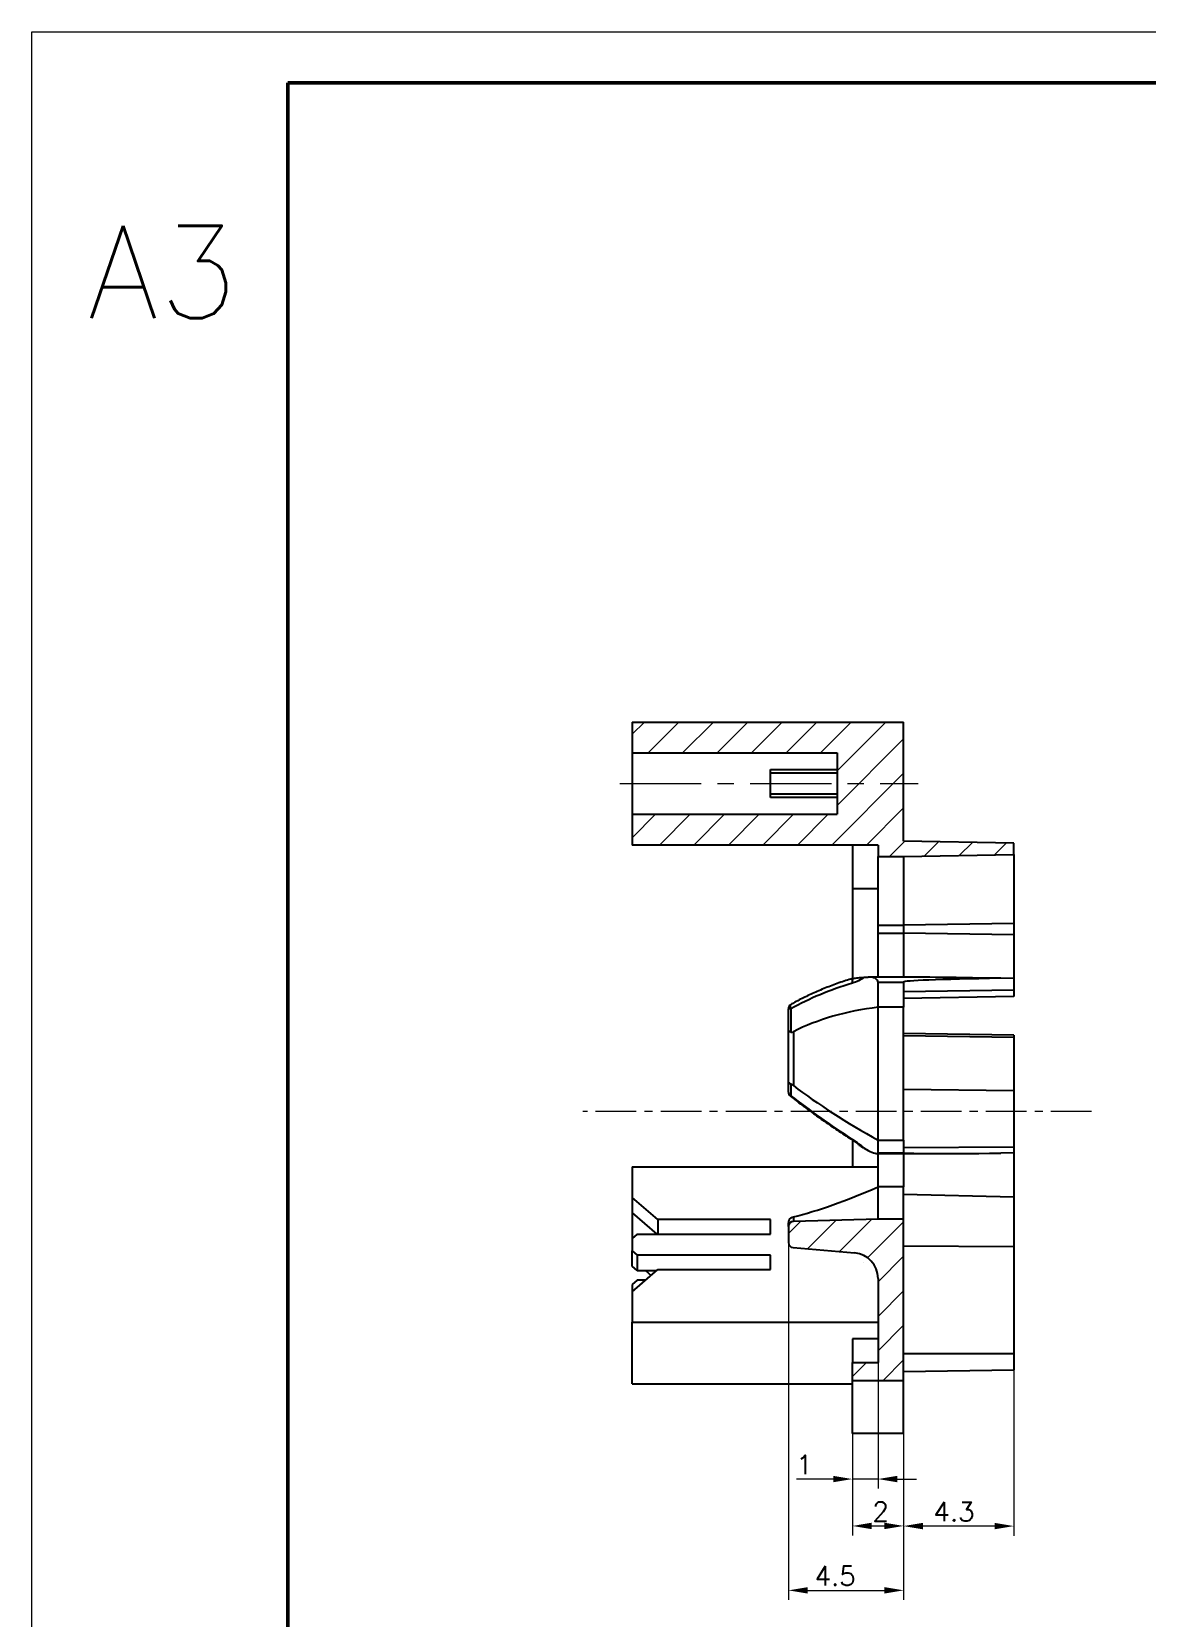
# Model space of a CAD drawing. Header units: millimetres. Extents: x 2517 to 6633, y 792 to 3241.
# Drawn here: x 3634.3 to 3677.8, y 1194 to 1255.9 of the extents above; entities that cross this region are included whole.
import ezdxf

# ---------------------------------------------------------------- set-up
doc = ezdxf.new("R2010")
doc.units = ezdxf.units.MM
doc.linetypes.add('CENTER', pattern=[50.8, 31.75, -6.35, 6.35, -6.35])
for name, color, linetype, lineweight in [('中心线', 1, 'CENTER', 9), ('填充', 3, 'Continuous', 9), ('实线', 7, 'Continuous', 25), ('尺寸标注', 2, 'Continuous', 9), ('引导线', 6, 'Continuous', 9), ('粗实线', 9, 'Continuous', 50)]:
    doc.layers.add(name, color=color, linetype=linetype, lineweight=lineweight)
doc.styles.add('st', font='txt.shx')
doc.dimstyles.new('st0.3', dxfattribs={"dimscale": 0.3, "dimtxt": 2.5, "dimasz": 2.5, "dimexe": 1.25, "dimexo": 0, "dimtad": 1, "dimtoh": 1, "dimdec": 3, "dimdsep": 46, "dimtxsty": 'st', "dimcen": 0, "dimclrd": 256, "dimclre": 256, "dimclrt": 256, "dimadec": 4, "dimazin": 2, "dimtfac": 1, "dimtdec": 3, "dimtmove": 0, "dimatfit": 1, "dimfxl": 0, "dimlwd": -1, "dimlwe": -1, "dimarcsym": 0})
pattern_1 = [(45, (0, -51.6921), (-0.6735192, 0.6735192), [])]

# ---------------------------------------------------------------- blocks, each defined once
blk = doc.blocks.new('*D219')
at = {"layer": 'Defpoints', "color": 0, "ltscale": 0.1, "transparency": 16777216}
for p in [(3666.313, 1201.193), (3668.313, 1201.193), (3668.313, 1197.589)]:
    blk.add_point(p, dxfattribs=at)
at = {"layer": '尺寸标注', "ltscale": 0.1, "transparency": 16777216}
for p, q in [((3666.313, 1201.193), (3666.313, 1197.214)), ((3668.313, 1201.193), (3668.313, 1197.214)), ((3667.063, 1197.589), (3667.563, 1197.589))]:
    blk.add_line(p, q, dxfattribs=at)
for points in [[(3667.063, 1197.714), (3667.063, 1197.464), (3666.313, 1197.589)], [(3667.563, 1197.714), (3667.563, 1197.464), (3668.313, 1197.589)]]:
    blk.add_solid(points, dxfattribs=at)
at = {"layer": '尺寸标注', "ltscale": 0.1, "transparency": 16777216, "insert": (3667.415, 1198.152), "char_height": 0.75, "attachment_point": 5, "style": 'st'}
blk.add_mtext('2', dxfattribs=at)
blk = doc.blocks.new('*D220')
at = {"layer": 'Defpoints', "color": 0, "ltscale": 0.1, "transparency": 16777216}
for p in [(3666.313, 1203.973), (3667.313, 1203.973), (3666.313, 1199.42)]:
    blk.add_point(p, dxfattribs=at)
at = {"layer": '尺寸标注', "ltscale": 0.1, "transparency": 16777216}
for p, q in [((3666.313, 1203.973), (3666.313, 1199.045)), ((3667.313, 1203.973), (3667.313, 1199.045)), ((3665.563, 1199.42), (3664.127, 1199.42)), ((3667.313, 1199.42), (3666.313, 1199.42)), ((3668.063, 1199.42), (3668.813, 1199.42))]:
    blk.add_line(p, q, dxfattribs=at)
for points in [[(3665.563, 1199.545), (3665.563, 1199.295), (3666.313, 1199.42)], [(3668.063, 1199.545), (3668.063, 1199.295), (3667.313, 1199.42)]]:
    blk.add_solid(points, dxfattribs=at)
at = {"layer": '尺寸标注', "ltscale": 0.1, "transparency": 16777216, "insert": (3664.44, 1199.983), "char_height": 0.75, "attachment_point": 5, "style": 'st'}
blk.add_mtext('1', dxfattribs=at)
blk = doc.blocks.new('*D240')
at = {"layer": 'Defpoints', "color": 0, "ltscale": 0.1, "transparency": 16777216}
for p in [(3672.613, 1203.69), (3668.313, 1201.193), (3668.313, 1197.584)]:
    blk.add_point(p, dxfattribs=at)
at = {"layer": '尺寸标注', "ltscale": 0.1, "transparency": 16777216}
for p, q in [((3672.613, 1203.69), (3672.613, 1197.209)), ((3668.313, 1201.193), (3668.313, 1197.209)), ((3671.863, 1197.584), (3669.063, 1197.584))]:
    blk.add_line(p, q, dxfattribs=at)
for points in [[(3669.063, 1197.709), (3669.063, 1197.459), (3668.313, 1197.584)], [(3671.863, 1197.709), (3671.863, 1197.459), (3672.613, 1197.584)]]:
    blk.add_solid(points, dxfattribs=at)
at = {"layer": '尺寸标注', "ltscale": 0.1, "transparency": 16777216, "insert": (3670.281, 1198.146), "char_height": 0.75, "attachment_point": 5, "style": 'st'}
blk.add_mtext('4.3', dxfattribs=at)
blk = doc.blocks.new('*D241')
at = {"layer": 'Defpoints', "color": 0, "ltscale": 0.1, "transparency": 16777216}
for p in [(3663.813, 1208.657), (3668.313, 1201.193), (3668.313, 1195.075)]:
    blk.add_point(p, dxfattribs=at)
at = {"layer": '尺寸标注', "ltscale": 0.1, "transparency": 16777216}
for p, q in [((3663.813, 1208.657), (3663.813, 1194.7)), ((3668.313, 1201.193), (3668.313, 1194.7)), ((3664.563, 1195.075), (3667.563, 1195.075))]:
    blk.add_line(p, q, dxfattribs=at)
for points in [[(3664.563, 1195.2), (3664.563, 1194.95), (3663.813, 1195.075)], [(3667.563, 1195.2), (3667.563, 1194.95), (3668.313, 1195.075)]]:
    blk.add_solid(points, dxfattribs=at)
at = {"layer": '尺寸标注', "ltscale": 0.1, "transparency": 16777216, "insert": (3665.639, 1195.638), "char_height": 0.75, "attachment_point": 5, "style": 'st'}
blk.add_mtext('4.5', dxfattribs=at)

msp = doc.modelspace()

# ---------------------------------------------------------------- hatches: boundary and pattern name
at = {"layer": '填充'}
h = msp.add_hatch(dxfattribs=at)
h.set_pattern_fill('ANSI31', color=256, scale=0.3, style=0)
h.set_pattern_definition(pattern_1)
h.paths.add_polyline_path([(3667.313, 1223.723), (3668.313, 1223.723), (3672.613, 1223.7981), (3672.613, 1224.2479), (3668.313, 1224.323), (3668.313, 1228.973), (3657.713, 1228.973), (3657.713, 1227.773), (3665.713, 1227.773), (3665.713, 1225.373), (3657.713, 1225.373), (3657.713, 1224.173), (3667.313, 1224.173)], flags=0)
h = msp.add_hatch(dxfattribs=at)
h.set_pattern_fill('ANSI31', color=256, scale=0.3, style=0)
h.set_pattern_definition(pattern_1)
edge = h.paths.add_edge_path(flags=0)
edge.add_line((3666.313, 1203.273), (3668.313, 1203.273))
edge.add_line((3668.313, 1203.273), (3668.313, 1209.573))
edge.add_line((3668.313, 1209.573), (3667.313, 1209.573))
edge.add_line((3667.313, 1209.573), (3664.0072, 1209.4785))
edge.add_arc((3664.013, 1209.2786), 0.2, 91.636577, 180)
edge.add_line((3663.813, 1209.2786), (3663.813, 1208.6566))
edge.add_arc((3664.013, 1208.6566), 0.2, 180, 265.100908)
edge.add_line((3663.9959, 1208.4573), (3666.3984, 1208.2514))
edge.add_arc((3666.313, 1207.255), 1, 0, 85.100908, ccw=False)
edge.add_line((3667.313, 1207.255), (3667.313, 1203.973))
edge.add_line((3667.313, 1203.973), (3666.313, 1203.973))
edge.add_line((3666.313, 1203.973), (3666.313, 1203.273))

# ---------------------------------------------------------------- linework, layer by layer
at = {"color": 7, "linetype": 'Continuous', "lineweight": 25}
for p, q in [((3657.713, 1228.973), (3657.713, 1227.773)), ((3657.713, 1228.973), (3668.313, 1228.973)), ((3668.313, 1224.323), (3668.313, 1228.973)), ((3657.713, 1227.773), (3665.713, 1227.773)), ((3657.713, 1227.773), (3657.713, 1225.373)), ((3665.713, 1227.773), (3665.713, 1225.373)), ((3663.113, 1227.123), (3665.713, 1227.123)), ((3663.113, 1226.973), (3663.113, 1227.123)), ((3665.713, 1226.973), (3663.113, 1226.973)), ((3663.113, 1226.173), (3663.113, 1226.973)), ((3663.113, 1226.173), (3665.713, 1226.173)), ((3663.113, 1226.023), (3663.113, 1226.173)), ((3665.713, 1226.023), (3663.113, 1226.023)), ((3657.713, 1225.373), (3657.713, 1224.173)), ((3657.713, 1225.373), (3665.713, 1225.373)), ((3667.313, 1224.173), (3657.713, 1224.173)), ((3666.313, 1224.173), (3666.313, 1222.4766)), ((3667.313, 1224.173), (3667.313, 1223.723)), ((3672.613, 1224.2479), (3668.313, 1224.323)), ((3672.613, 1223.7981), (3672.613, 1224.2479)), ((3667.313, 1223.723), (3668.313, 1223.723)), ((3667.313, 1221.0495), (3667.313, 1223.723)), ((3668.313, 1223.723), (3672.613, 1223.7981)), ((3668.313, 1223.723), (3668.313, 1221.0495)), ((3672.613, 1223.7981), (3672.613, 1221.1044)), ((3666.313, 1222.4766), (3667.313, 1222.4766)), ((3666.313, 1222.4766), (3666.313, 1218.9587)), ((3667.313, 1221.0495), (3668.313, 1221.0495)), ((3667.313, 1220.73), (3667.313, 1221.0495)), ((3672.613, 1221.1044), (3668.313, 1221.0495)), ((3668.313, 1221.0495), (3668.313, 1220.73)), ((3672.613, 1221.1044), (3672.613, 1220.665)), ((3667.313, 1220.73), (3668.313, 1220.73)), ((3667.313, 1219.0454), (3667.313, 1220.73)), ((3672.613, 1220.665), (3668.313, 1220.73)), ((3668.313, 1220.73), (3668.313, 1219.0208)), ((3672.613, 1220.665), (3672.613, 1218.9596)), ((3666.7743, 1219.0102), (3666.9303, 1219.0197)), ((3668.3757, 1219.0208), (3666.9665, 1219.0208)), ((3667.3107, 1219.0208), (3667.313, 1219.0454)), ((3667.313, 1218.8208), (3668.313, 1218.8208)), ((3667.313, 1217.8396), (3667.313, 1218.8208)), ((3668.313, 1218.8208), (3668.313, 1218.4396)), ((3672.613, 1218.5072), (3668.313, 1218.4396)), ((3668.313, 1218.4396), (3668.313, 1217.8396)), ((3672.613, 1218.9596), (3672.1041, 1218.9694)), ((3672.613, 1218.9596), (3672.613, 1218.5072)), ((3672.613, 1218.5072), (3672.613, 1218.256)), ((3663.813, 1216.9428), (3663.813, 1217.7762)), ((3663.913, 1217.7762), (3663.813, 1217.7762)), ((3663.913, 1217.7762), (3663.913, 1216.8705)), ((3668.313, 1217.8396), (3667.313, 1217.8396)), ((3667.313, 1212.649), (3667.313, 1217.8396)), ((3672.613, 1218.256), (3668.313, 1218.1788)), ((3668.313, 1212.649), (3668.313, 1217.8396)), ((3663.813, 1214.9474), (3663.813, 1216.9428)), ((3664.0072, 1216.8858), (3664.0072, 1214.7788)), ((3672.613, 1216.7455), (3668.313, 1216.8206)), ((3672.613, 1216.6618), (3668.313, 1216.7268)), ((3672.613, 1216.7455), (3672.613, 1216.6618)), ((3672.613, 1216.6618), (3672.613, 1214.5753)), ((3663.813, 1214.5307), (3663.813, 1214.9474)), ((3663.913, 1214.8336), (3663.913, 1214.3807)), ((3672.613, 1214.5753), (3668.313, 1214.6281)), ((3672.613, 1214.5753), (3672.613, 1212.3802)), ((3666.313, 1212.66), (3666.313, 1211.6041)), ((3666.7743, 1212.333), (3666.9303, 1212.2503)), ((3667.313, 1212.649), (3668.313, 1212.649)), ((3667.313, 1212.1584), (3667.313, 1212.649)), ((3668.313, 1212.649), (3668.313, 1212.349)), ((3672.613, 1212.3802), (3668.313, 1212.349)), ((3668.313, 1212.349), (3668.313, 1212.1584)), ((3672.613, 1212.3802), (3672.613, 1212.154)), ((3657.713, 1211.6041), (3657.713, 1210.4133)), ((3657.713, 1211.6041), (3667.313, 1211.6041)), ((3667.2665, 1212.1316), (3669.848, 1212.1316)), ((3667.313, 1212.1584), (3668.313, 1212.1584)), ((3667.313, 1210.8304), (3667.313, 1212.1316)), ((3668.313, 1212.1316), (3668.313, 1210.8304)), ((3672.613, 1212.154), (3672.1041, 1212.1414)), ((3672.613, 1212.154), (3672.613, 1210.4316)), ((3658.713, 1209.5473), (3657.713, 1210.4133)), ((3657.713, 1210.4133), (3657.713, 1209.8133)), ((3667.313, 1209.573), (3667.313, 1210.8304)), ((3668.313, 1210.8304), (3667.313, 1210.8304)), ((3668.313, 1209.573), (3668.313, 1210.8304)), ((3672.613, 1210.4316), (3668.313, 1210.5304)), ((3672.613, 1210.4316), (3672.613, 1208.4876)), ((3657.713, 1209.8133), (3658.6701, 1208.9844)), ((3657.713, 1209.8133), (3657.713, 1208.8112)), ((3663.113, 1209.5473), (3658.713, 1209.5473)), ((3658.713, 1209.5473), (3658.713, 1208.9844)), ((3663.113, 1208.9844), (3663.113, 1209.5473)), ((3663.813, 1209.2786), (3663.813, 1209.4288)), ((3663.813, 1209.2786), (3663.813, 1208.6566)), ((3664.0072, 1209.6544), (3664.0072, 1209.4785)), ((3667.313, 1209.573), (3664.0072, 1209.4785)), ((3668.313, 1209.573), (3667.313, 1209.573)), ((3668.313, 1203.273), (3668.313, 1209.573)), ((3657.913, 1208.9844), (3657.713, 1208.8112)), ((3657.713, 1208.8112), (3657.713, 1208.3348)), ((3657.913, 1208.9844), (3663.113, 1208.9844)), ((3663.9959, 1208.4573), (3666.3984, 1208.2514)), ((3672.613, 1208.4876), (3668.313, 1208.512)), ((3672.613, 1208.4876), (3672.613, 1204.3147)), ((3657.713, 1208.3348), (3657.913, 1208.1616)), ((3657.713, 1207.7348), (3657.713, 1208.3348)), ((3663.113, 1208.1616), (3657.913, 1208.1616)), ((3657.913, 1208.1616), (3657.913, 1207.5616)), ((3663.113, 1207.5987), (3663.113, 1208.1616)), ((3657.913, 1207.5616), (3657.713, 1207.7348)), ((3657.713, 1206.7327), (3658.713, 1207.5987)), ((3657.913, 1207.5616), (3658.6701, 1207.5616)), ((3658.2345, 1207.5616), (3658.4523, 1207.373)), ((3658.713, 1207.5987), (3663.113, 1207.5987)), ((3667.313, 1207.255), (3667.313, 1203.973)), ((3657.913, 1207.1844), (3657.713, 1207.0112)), ((3657.713, 1207.0112), (3657.713, 1206.7327)), ((3657.713, 1206.7327), (3657.713, 1205.5419)), ((3658.2345, 1207.1844), (3657.913, 1207.1844)), ((3657.713, 1203.1419), (3657.713, 1205.5419)), ((3657.713, 1205.5419), (3667.313, 1205.5419)), ((3667.313, 1204.8983), (3666.313, 1204.8983)), ((3666.313, 1204.8983), (3666.313, 1203.973)), ((3672.613, 1204.3147), (3668.313, 1204.3147)), ((3672.613, 1204.3147), (3672.613, 1203.6897)), ((3666.313, 1203.273), (3666.313, 1203.973)), ((3666.313, 1203.973), (3667.313, 1203.973)), ((3668.313, 1203.6147), (3672.613, 1203.6897)), ((3657.713, 1203.1419), (3666.313, 1203.1419)), ((3666.313, 1201.193), (3666.313, 1203.273)), ((3666.313, 1203.273), (3668.313, 1203.273)), ((3668.313, 1201.193), (3668.313, 1203.273)), ((3668.313, 1201.193), (3666.313, 1201.193))]:
    msp.add_line(p, q, dxfattribs=at)
at = {"color": 8, "linetype": 'Continuous', "lineweight": 25, "flags": 128}
for points in [[(3663.914, 1217.95), (3663.9128, 1217.9493), (3663.8965, 1217.9313), (3663.8881, 1217.9028), (3663.8881, 1217.8657), (3663.8966, 1217.8225), (3663.913, 1217.7762)], [(3663.913, 1214.3807), (3663.8966, 1214.3725), (3663.8895, 1214.3733)]]:
    msp.add_lwpolyline(points, dxfattribs=at)
at = {"color": 7, "linetype": 'Continuous', "lineweight": 25}
for centre, radius, start, end in [((3666.4913, 1218.8492), 0.1882, 141.231309, 200.8973), ((3664.013, 1217.7762), 0.2, 119.642753, 180), ((3664.013, 1214.5307), 0.2, 180, 231.884637), ((3663.9836, 1214.5362), 0.1708, 181.828011, 245.552124), ((3664.013, 1209.2786), 0.2, 91.636577, 180), ((3664.013, 1208.6566), 0.2, 180, 265.100908), ((3666.313, 1207.255), 1, 0, 85.100908)]:
    msp.add_arc(centre, radius, start, end, dxfattribs=at)
at = {"color": 8, "linetype": 'Continuous', "lineweight": 25}
msp.add_arc((3666.3676, 1212.6393), 0.0641, 144.441747, 162.251236, dxfattribs=at)
at = {"color": 7, "linetype": 'Continuous', "lineweight": 25}
for centre, major_axis, ratio, start_param, end_param in [((3666.9665, 1218.8208), (0.3464, 0), 0.5773503, 0, 1.6755161), ((3679.7709, 1218.8208), (11.458, -0.1989), 0.001824, 2.3038663, 3.0369046), ((3670.9013, 1213.773), (9.8994, 0), 0.5709522, 2.0524508, 2.3545404), ((3679.7709, 1218.8208), (11.458, 0), 0.0174551, 2.3038346, 3.1415927), ((3668.7752, 1213.773), (7.2023, 0), 0.5766429, 1.7752422, 2.2942907), ((3668.7752, 1213.9512), (7.1495, -3.8256), 0.2274642, 4.1100133, 4.6290618), ((3670.9013, 1212.8882), (9.8284, -5.252), 0.225284, 4.0484526, 4.3505422), ((3666.9665, 1212.3316), (0.3439, -0.184), 0.2277351, 4.7289512, 6.4044672), ((3679.7709, 1212.3316), (11.458, 0.1732), 0.0087255, 3.1414607, 3.9792188), ((3668.7752, 1213.5948), (7.1495, 3.8256), 0.2274642, 3.8677759, 4.3868244)]:
    msp.add_ellipse(centre, major_axis=major_axis, ratio=ratio, start_param=start_param, end_param=end_param, dxfattribs=at)
for points in [[(3666.7743, 1219.0102), (3666.6316, 1218.9074), (3666.4788, 1218.8308), (3666.3154, 1218.782)], [(3663.913, 1216.8705), (3663.8496, 1216.8859), (3663.813, 1216.9147), (3663.813, 1216.9428)], [(3663.913, 1216.8705), (3663.9449, 1216.8627), (3663.9775, 1216.8706), (3664.0072, 1216.8858)], [(3663.913, 1214.8336), (3663.8496, 1214.8575), (3663.813, 1214.9026), (3663.813, 1214.9474)], [(3666.3154, 1212.6766), (3666.4788, 1212.5705), (3666.6316, 1212.4558), (3666.7743, 1212.333)], [(3663.913, 1209.6149), (3663.8496, 1209.5755), (3663.813, 1209.5017), (3663.813, 1209.4288)], [(3663.913, 1209.6149), (3663.9449, 1209.6348), (3663.9775, 1209.6471), (3664.0072, 1209.6544)]]:
    msp.add_open_spline(points, degree=3, dxfattribs=at)
for points, knots in [([(3666.3445, 1218.9671), (3666.3998, 1218.9759), (3666.4666, 1218.9836), (3666.6094, 1218.9982), (3666.6872, 1219.005), (3666.7743, 1219.0102)], [0, 0, 0, 0, 0.5, 0.5, 1, 1, 1, 1]), ([(3666.3192, 1218.9615), (3666.2327, 1218.9351), (3665.9634, 1218.8526), (3665.5226, 1218.6984), (3665.0075, 1218.4937), (3664.5226, 1218.2736), (3664.1619, 1218.0893), (3663.9636, 1217.9779), (3663.914, 1217.95)], [0, 0, 0, 0, 0.104725, 0.326182, 0.5387791, 0.7420135, 0.9355999, 1, 1, 1, 1]), ([(3666.3191, 1218.9619), (3666.3197, 1218.9621), (3666.3229, 1218.9631), (3666.3314, 1218.9648), (3666.3401, 1218.9663), (3666.3445, 1218.9671)], [0, 0, 0, 0, 0.1116103, 0.5532818, 1, 1, 1, 1]), ([(3664.0072, 1214.7788), (3663.9913, 1214.7909), (3663.9742, 1214.8024), (3663.9569, 1214.8124), (3663.9424, 1214.8208), (3663.9273, 1214.8282), (3663.913, 1214.8336)], [0, 0, 0, 0, 0.00006050247, 0.00006050247, 0.00006050247, 0.00011136818, 0.00011136818, 0.00011136818, 0.00011136818]), ([(3663.8895, 1214.3734), (3663.9644, 1214.315), (3664.1855, 1214.1428), (3664.5661, 1213.8574), (3665.0404, 1213.5146), (3665.543, 1213.1651), (3665.9686, 1212.8792), (3666.2268, 1212.7108), (3666.3065, 1212.6588)], [0, 0, 0, 0, 0.0968981, 0.2859653, 0.4828895, 0.6889876, 0.9039168, 1, 1, 1, 1]), ([(3666.3064, 1212.6585), (3666.3198, 1212.6498), (3666.3906, 1212.6043), (3666.4921, 1212.5332), (3666.5748, 1212.4677), (3666.6049, 1212.4439)], [0, 0, 0, 0, 0.1299165, 0.6839703, 1, 1, 1, 1]), ([(3666.7743, 1212.333), (3666.7223, 1212.3626), (3666.6629, 1212.3963), (3666.6128, 1212.4404), (3666.6065, 1212.4459)], [0, 0, 0, 0, 0.8758421, 1, 1, 1, 1])]:
    msp.add_open_spline(points, degree=3, knots=knots, dxfattribs=at)
at = {"layer": '中心线', "ltscale": 0.1}
msp.add_line((3657.2359, 1226.573), (3668.8802, 1226.573), dxfattribs=at)
at = {"layer": '中心线', "ltscale": 0.05}
msp.add_line((3675.6537, 1213.773), (3655.7846, 1213.773), dxfattribs=at)
at = {"layer": '引导线'}
for p, q in [((3634.2634, 1255.9254), (3802.2634, 1255.9254)), ((3634.2634, 1137.1254), (3634.2634, 1255.9254))]:
    msp.add_line(p, q, dxfattribs=at)
at = {"layer": '粗实线'}
for p, q in [((3644.2634, 1139.1254), (3644.2634, 1253.9254)), ((3644.2634, 1253.9254), (3800.2634, 1253.9254))]:
    msp.add_line(p, q, dxfattribs=at)

# ---------------------------------------------------------------- texts
at = {"layer": '实线', "ltscale": 0.2, "insert": (3636.4401, 1248.3477), "char_height": 3.6, "width": 10, "attachment_point": 1, "style": 'st'}
msp.add_mtext('A3', dxfattribs=at)

# ---------------------------------------------------------------- dimensions: what is measured, and where the dimension line sits
at = {"layer": '尺寸标注', "ltscale": 0.1}
for base, p1, p2, picture, middle in [((3668.313, 1195.0755), (3663.813, 1208.6566), (3668.313, 1201.193), '*D241', (3665.6394, 1195.0755)), ((3666.313, 1199.4205), (3667.313, 1203.973), (3666.313, 1203.973), '*D220', (3664.4395, 1199.4205)), ((3668.313, 1197.5837), (3672.613, 1203.6897), (3668.313, 1201.193), '*D240', (3670.2809, 1197.5837)), ((3668.313, 1197.5891), (3666.313, 1201.193), (3668.313, 1201.193), '*D219', (3667.4151, 1197.5891))]:
    dim = msp.add_linear_dim(base=base, p1=p1, p2=p2, dimstyle='st0.3', override={"dimtol": 0, "dimlim": 0, "dimtp": 0, "dimtm": 0, "dimtfac": 1, "dimtdec": 3, "dimtolj": 0, "dimtzin": 8}, dxfattribs=at)
    dim.commit()
    dim.dimension.update_dxf_attribs({"geometry": picture, "text_midpoint": middle, "dimtype": 160})

doc.saveas('drawing.dxf')
